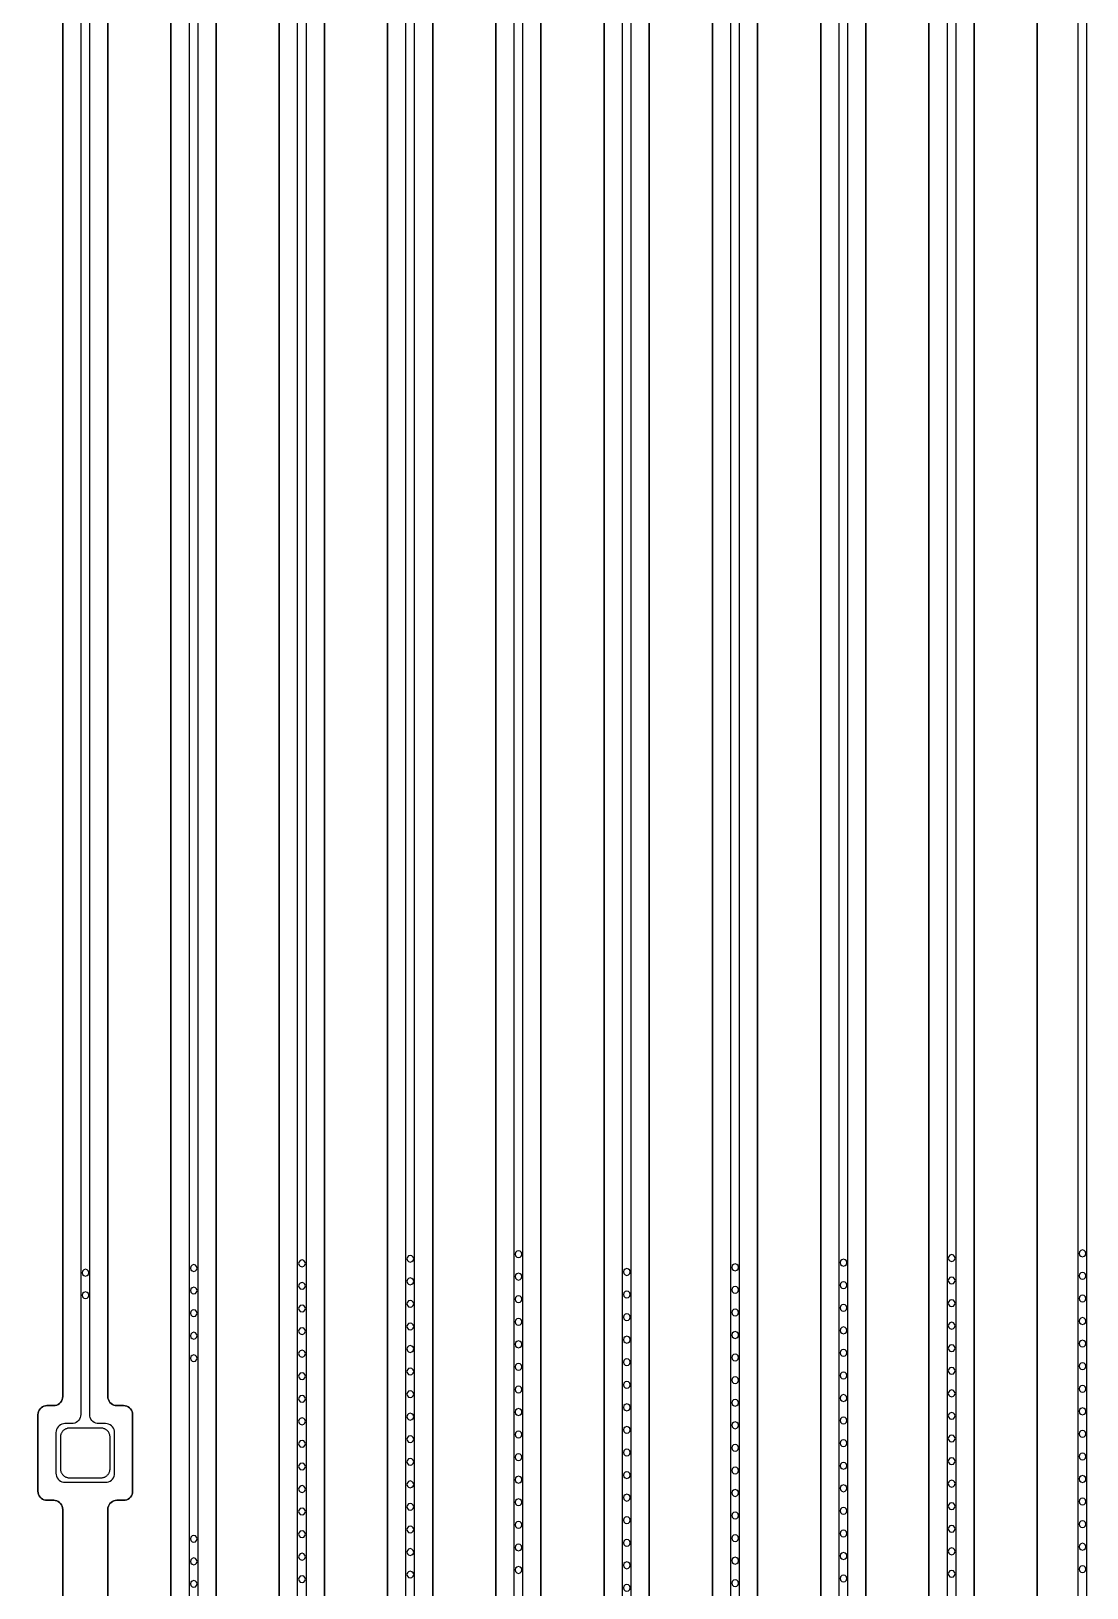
# Model space of a CAD drawing. Header units: metres. Extents: x -1550 to 1550, y -904 to 26100.
# Drawn here: x -245 to -11, y 2128.8 to 2473.8 of the extents above; entities that cross this region are included whole.
import ezdxf

# ---------------------------------------------------------------- set-up
doc = ezdxf.new("R2010")
doc.units = ezdxf.units.M
for name, color, linetype in [('Electrodes', 2, 'CONTINUOUS'), ('Metal', 4, 'CONTINUOUS'), ('pattern_ionp', 7, 'CONTINUOUS'), ('Polyimide', 3, 'CONTINUOUS'), ('Polyimide_Negative', 5, 'CONTINUOUS')]:
    doc.layers.add(name, color=color, linetype=linetype)

msp = doc.modelspace()

# ---------------------------------------------------------------- linework, layer by layer
at = {"layer": 'Electrodes'}
msp.add_lwpolyline([(-229.5, 2153.23), (-229.36, 2153.23), (-229.23, 2153.25), (-229.09, 2153.27), (-228.96, 2153.3), (-228.83, 2153.35), (-228.7, 2153.4), (-228.58, 2153.45), (-228.46, 2153.52), (-228.35, 2153.6), (-228.24, 2153.68), (-228.13, 2153.77), (-228.04, 2153.87), (-227.95, 2153.97), (-227.87, 2154.08), (-227.79, 2154.19), (-227.72, 2154.31), (-227.67, 2154.43), (-227.62, 2154.56), (-227.57, 2154.69), (-227.54, 2154.82), (-227.52, 2154.96), (-227.5, 2155.09), (-227.5, 2155.23), (-227.5, 2162.23), (-227.5, 2162.37), (-227.52, 2162.5), (-227.54, 2162.64), (-227.57, 2162.77), (-227.62, 2162.9), (-227.67, 2163.03), (-227.72, 2163.15), (-227.79, 2163.27), (-227.87, 2163.38), (-227.95, 2163.49), (-228.04, 2163.6), (-228.13, 2163.69), (-228.24, 2163.78), (-228.35, 2163.86), (-228.46, 2163.94), (-228.58, 2164.01), (-228.7, 2164.06), (-228.83, 2164.11), (-228.96, 2164.16), (-229.09, 2164.19), (-229.23, 2164.21), (-229.36, 2164.23), (-229.5, 2164.23), (-236.5, 2164.23), (-236.64, 2164.23), (-236.77, 2164.21), (-236.91, 2164.19), (-237.04, 2164.16), (-237.17, 2164.11), (-237.3, 2164.06), (-237.42, 2164.01), (-237.54, 2163.94), (-237.65, 2163.86), (-237.76, 2163.78), (-237.87, 2163.69), (-237.96, 2163.6), (-238.05, 2163.49), (-238.13, 2163.38), (-238.21, 2163.27), (-238.28, 2163.15), (-238.33, 2163.03), (-238.38, 2162.9), (-238.43, 2162.77), (-238.46, 2162.64), (-238.48, 2162.5), (-238.5, 2162.37), (-238.5, 2162.23), (-238.5, 2155.23), (-238.5, 2155.09), (-238.48, 2154.96), (-238.46, 2154.82), (-238.43, 2154.69), (-238.38, 2154.56), (-238.33, 2154.43), (-238.28, 2154.31), (-238.21, 2154.19), (-238.13, 2154.08), (-238.05, 2153.97), (-237.96, 2153.87), (-237.87, 2153.77), (-237.76, 2153.68), (-237.65, 2153.6), (-237.54, 2153.52), (-237.42, 2153.45), (-237.3, 2153.4), (-237.17, 2153.35), (-237.04, 2153.3), (-236.91, 2153.27), (-236.77, 2153.25), (-236.64, 2153.23), (-236.5, 2153.23), (-229.5, 2153.23)], close=True, dxfattribs=at)
at = {"layer": 'Metal'}
for points in [[(-234, 11993.5), (-234, 2167.23), (-234.03, 2166.88), (-234.12, 2166.55), (-234.27, 2166.23), (-234.47, 2165.94), (-234.71, 2165.7), (-235, 2165.5), (-235.32, 2165.35), (-235.65, 2165.26), (-236, 2165.23), (-237.5, 2165.23), (-237.85, 2165.2), (-238.18, 2165.11), (-238.5, 2164.96), (-238.79, 2164.76), (-239.03, 2164.52), (-239.23, 2164.23), (-239.38, 2163.91), (-239.47, 2163.58), (-239.5, 2163.23), (-239.5, 2154.23), (-239.47, 2153.88), (-239.38, 2153.55), (-239.23, 2153.23), (-239.03, 2152.94), (-238.79, 2152.7), (-238.5, 2152.5), (-238.18, 2152.35), (-237.85, 2152.26), (-237.5, 2152.23), (-228.5, 2152.23), (-228.15, 2152.26), (-227.82, 2152.35), (-227.5, 2152.5), (-227.21, 2152.7), (-226.97, 2152.94), (-226.77, 2153.23), (-226.62, 2153.55), (-226.53, 2153.88), (-226.5, 2154.23), (-226.5, 2163.23), (-226.53, 2163.58), (-226.62, 2163.91), (-226.77, 2164.23), (-226.97, 2164.52), (-227.21, 2164.76), (-227.5, 2164.96), (-227.82, 2165.11), (-228.15, 2165.2), (-228.5, 2165.23), (-230, 2165.23), (-230.35, 2165.26), (-230.68, 2165.35), (-231, 2165.5), (-231.29, 2165.7), (-231.53, 2165.94), (-231.73, 2166.23), (-231.88, 2166.55), (-231.97, 2166.88), (-232, 2167.23), (-232, 11993.5)], [(-210, 11993.5), (-210, 1913.26)], [(-208, 1913.26), (-208, 11993.5)], [(-186, 11993.5), (-186, 1659.29)], [(-184, 1659.29), (-184, 11993.5)], [(-162, 11993.5), (-162, 1405.33)], [(-160, 1405.33), (-160, 11993.5)], [(-138, 11993.5), (-138, 1151.36)], [(-136, 1151.36), (-136, 11993.5)], [(-114, 11993.5), (-114, 897.39)], [(-112, 897.39), (-112, 11993.5)], [(-90, 11993.5), (-90, 643.42)], [(-88, 643.42), (-88, 11993.5)], [(-66, 11993.5), (-66, 389.45)], [(-64, 389.45), (-64, 11993.5)], [(-42, 11993.5), (-42, 135.48)], [(-40, 135.48), (-40, 11993.5)], [(-13, 11993.5), (-13, -118.48)], [(-11, -118.48), (-11, 11993.5)]]:
    msp.add_lwpolyline(points, dxfattribs=at)
at = {"layer": 'pattern_ionp'}
for points in [[(-184.21, 2200.74), (-184.31, 2201.11), (-184.59, 2201.39), (-184.96, 2201.49), (-185.34, 2201.39), (-185.61, 2201.11), (-185.71, 2200.74), (-185.61, 2200.36), (-185.34, 2200.09), (-184.96, 2199.99), (-184.59, 2200.09), (-184.31, 2200.36), (-184.21, 2200.74)], [(-160.21, 2201.77), (-160.31, 2202.14), (-160.59, 2202.42), (-160.96, 2202.52), (-161.34, 2202.42), (-161.61, 2202.14), (-161.71, 2201.77), (-161.61, 2201.39), (-161.34, 2201.12), (-160.96, 2201.02), (-160.59, 2201.12), (-160.31, 2201.39), (-160.21, 2201.77)], [(-136.21, 2202.8), (-136.31, 2203.18), (-136.59, 2203.45), (-136.96, 2203.55), (-137.34, 2203.45), (-137.61, 2203.18), (-137.71, 2202.8), (-137.61, 2202.43), (-137.34, 2202.15), (-136.96, 2202.05), (-136.59, 2202.15), (-136.31, 2202.43), (-136.21, 2202.8)], [(-64.21, 2200.9), (-64.31, 2201.27), (-64.59, 2201.55), (-64.96, 2201.65), (-65.34, 2201.55), (-65.61, 2201.27), (-65.71, 2200.9), (-65.61, 2200.52), (-65.34, 2200.25), (-64.96, 2200.15), (-64.59, 2200.25), (-64.31, 2200.52), (-64.21, 2200.9)], [(-40.21, 2201.93), (-40.31, 2202.3), (-40.59, 2202.58), (-40.96, 2202.68), (-41.34, 2202.58), (-41.61, 2202.3), (-41.71, 2201.93), (-41.61, 2201.55), (-41.34, 2201.28), (-40.96, 2201.18), (-40.59, 2201.28), (-40.31, 2201.55), (-40.21, 2201.93)], [(-11.21, 2202.96), (-11.31, 2203.33), (-11.59, 2203.61), (-11.96, 2203.71), (-12.34, 2203.61), (-12.61, 2203.33), (-12.71, 2202.96), (-12.61, 2202.58), (-12.34, 2202.31), (-11.96, 2202.21), (-11.59, 2202.31), (-11.31, 2202.58), (-11.21, 2202.96)], [(-232.21, 2198.67), (-232.31, 2199.05), (-232.59, 2199.32), (-232.96, 2199.42), (-233.34, 2199.32), (-233.61, 2199.05), (-233.71, 2198.67), (-233.61, 2198.3), (-233.34, 2198.02), (-232.96, 2197.92), (-232.59, 2198.02), (-232.31, 2198.3), (-232.21, 2198.67)], [(-208.21, 2199.71), (-208.31, 2200.08), (-208.59, 2200.35), (-208.96, 2200.46), (-209.34, 2200.35), (-209.61, 2200.08), (-209.71, 2199.71), (-209.61, 2199.33), (-209.34, 2199.06), (-208.96, 2198.96), (-208.59, 2199.06), (-208.31, 2199.33), (-208.21, 2199.71)], [(-160.21, 2196.77), (-160.31, 2197.14), (-160.59, 2197.42), (-160.96, 2197.52), (-161.34, 2197.42), (-161.61, 2197.14), (-161.71, 2196.77), (-161.61, 2196.39), (-161.34, 2196.12), (-160.96, 2196.02), (-160.59, 2196.12), (-160.31, 2196.39), (-160.21, 2196.77)], [(-136.21, 2197.8), (-136.31, 2198.18), (-136.59, 2198.45), (-136.96, 2198.55), (-137.34, 2198.45), (-137.61, 2198.18), (-137.71, 2197.8), (-137.61, 2197.43), (-137.34, 2197.15), (-136.96, 2197.05), (-136.59, 2197.15), (-136.31, 2197.43), (-136.21, 2197.8)], [(-112.21, 2198.83), (-112.31, 2199.21), (-112.59, 2199.48), (-112.96, 2199.58), (-113.34, 2199.48), (-113.61, 2199.21), (-113.71, 2198.83), (-113.61, 2198.46), (-113.34, 2198.18), (-112.96, 2198.08), (-112.59, 2198.18), (-112.31, 2198.46), (-112.21, 2198.83)], [(-88.21, 2199.86), (-88.31, 2200.24), (-88.59, 2200.51), (-88.96, 2200.61), (-89.34, 2200.51), (-89.61, 2200.24), (-89.71, 2199.86), (-89.61, 2199.49), (-89.34, 2199.21), (-88.96, 2199.11), (-88.59, 2199.21), (-88.31, 2199.49), (-88.21, 2199.86)], [(-40.21, 2196.93), (-40.31, 2197.3), (-40.59, 2197.58), (-40.96, 2197.68), (-41.34, 2197.58), (-41.61, 2197.3), (-41.71, 2196.93), (-41.61, 2196.55), (-41.34, 2196.28), (-40.96, 2196.18), (-40.59, 2196.28), (-40.31, 2196.55), (-40.21, 2196.93)], [(-11.21, 2197.96), (-11.31, 2198.33), (-11.59, 2198.61), (-11.96, 2198.71), (-12.34, 2198.61), (-12.61, 2198.33), (-12.71, 2197.96), (-12.61, 2197.58), (-12.34, 2197.31), (-11.96, 2197.21), (-11.59, 2197.31), (-11.31, 2197.58), (-11.21, 2197.96)], [(-232.21, 2193.67), (-232.31, 2194.05), (-232.59, 2194.32), (-232.96, 2194.42), (-233.34, 2194.32), (-233.61, 2194.05), (-233.71, 2193.67), (-233.61, 2193.3), (-233.34, 2193.02), (-232.96, 2192.92), (-232.59, 2193.02), (-232.31, 2193.3), (-232.21, 2193.67)], [(-208.21, 2194.71), (-208.31, 2195.08), (-208.59, 2195.35), (-208.96, 2195.46), (-209.34, 2195.35), (-209.61, 2195.08), (-209.71, 2194.71), (-209.61, 2194.33), (-209.34, 2194.06), (-208.96, 2193.96), (-208.59, 2194.06), (-208.31, 2194.33), (-208.21, 2194.71)], [(-184.21, 2195.74), (-184.31, 2196.11), (-184.59, 2196.39), (-184.96, 2196.49), (-185.34, 2196.39), (-185.61, 2196.11), (-185.71, 2195.74), (-185.61, 2195.36), (-185.34, 2195.09), (-184.96, 2194.99), (-184.59, 2195.09), (-184.31, 2195.36), (-184.21, 2195.74)], [(-112.21, 2193.83), (-112.31, 2194.21), (-112.59, 2194.48), (-112.96, 2194.58), (-113.34, 2194.48), (-113.61, 2194.21), (-113.71, 2193.83), (-113.61, 2193.46), (-113.34, 2193.18), (-112.96, 2193.08), (-112.59, 2193.18), (-112.31, 2193.46), (-112.21, 2193.83)], [(-88.21, 2194.86), (-88.31, 2195.24), (-88.59, 2195.51), (-88.96, 2195.61), (-89.34, 2195.51), (-89.61, 2195.24), (-89.71, 2194.86), (-89.61, 2194.49), (-89.34, 2194.21), (-88.96, 2194.11), (-88.59, 2194.21), (-88.31, 2194.49), (-88.21, 2194.86)], [(-64.21, 2195.9), (-64.31, 2196.27), (-64.59, 2196.55), (-64.96, 2196.65), (-65.34, 2196.55), (-65.61, 2196.27), (-65.71, 2195.9), (-65.61, 2195.52), (-65.34, 2195.25), (-64.96, 2195.15), (-64.59, 2195.25), (-64.31, 2195.52), (-64.21, 2195.9)], [(-184.21, 2190.74), (-184.31, 2191.11), (-184.59, 2191.39), (-184.96, 2191.49), (-185.34, 2191.39), (-185.61, 2191.11), (-185.71, 2190.74), (-185.61, 2190.36), (-185.34, 2190.09), (-184.96, 2189.99), (-184.59, 2190.09), (-184.31, 2190.36), (-184.21, 2190.74)], [(-160.21, 2191.77), (-160.31, 2192.14), (-160.59, 2192.42), (-160.96, 2192.52), (-161.34, 2192.42), (-161.61, 2192.14), (-161.71, 2191.77), (-161.61, 2191.39), (-161.34, 2191.12), (-160.96, 2191.02), (-160.59, 2191.12), (-160.31, 2191.39), (-160.21, 2191.77)], [(-136.21, 2192.8), (-136.31, 2193.18), (-136.59, 2193.45), (-136.96, 2193.55), (-137.34, 2193.45), (-137.61, 2193.18), (-137.71, 2192.8), (-137.61, 2192.43), (-137.34, 2192.15), (-136.96, 2192.05), (-136.59, 2192.15), (-136.31, 2192.43), (-136.21, 2192.8)], [(-88.21, 2189.86), (-88.31, 2190.24), (-88.59, 2190.51), (-88.96, 2190.61), (-89.34, 2190.51), (-89.61, 2190.24), (-89.71, 2189.86), (-89.61, 2189.49), (-89.34, 2189.21), (-88.96, 2189.11), (-88.59, 2189.21), (-88.31, 2189.49), (-88.21, 2189.86)], [(-64.21, 2190.9), (-64.31, 2191.27), (-64.59, 2191.55), (-64.96, 2191.65), (-65.34, 2191.55), (-65.61, 2191.27), (-65.71, 2190.9), (-65.61, 2190.52), (-65.34, 2190.25), (-64.96, 2190.15), (-64.59, 2190.25), (-64.31, 2190.52), (-64.21, 2190.9)], [(-40.21, 2191.93), (-40.31, 2192.3), (-40.59, 2192.58), (-40.96, 2192.68), (-41.34, 2192.58), (-41.61, 2192.3), (-41.71, 2191.93), (-41.61, 2191.55), (-41.34, 2191.28), (-40.96, 2191.18), (-40.59, 2191.28), (-40.31, 2191.55), (-40.21, 2191.93)], [(-11.21, 2192.96), (-11.31, 2193.33), (-11.59, 2193.61), (-11.96, 2193.71), (-12.34, 2193.61), (-12.61, 2193.33), (-12.71, 2192.96), (-12.61, 2192.58), (-12.34, 2192.31), (-11.96, 2192.21), (-11.59, 2192.31), (-11.31, 2192.58), (-11.21, 2192.96)], [(-208.21, 2189.71), (-208.31, 2190.08), (-208.59, 2190.35), (-208.96, 2190.46), (-209.34, 2190.35), (-209.61, 2190.08), (-209.71, 2189.71), (-209.61, 2189.33), (-209.34, 2189.06), (-208.96, 2188.96), (-208.59, 2189.06), (-208.31, 2189.33), (-208.21, 2189.71)], [(-160.21, 2186.77), (-160.31, 2187.14), (-160.59, 2187.42), (-160.96, 2187.52), (-161.34, 2187.42), (-161.61, 2187.14), (-161.71, 2186.77), (-161.61, 2186.39), (-161.34, 2186.12), (-160.96, 2186.02), (-160.59, 2186.12), (-160.31, 2186.39), (-160.21, 2186.77)], [(-136.21, 2187.8), (-136.31, 2188.18), (-136.59, 2188.45), (-136.96, 2188.55), (-137.34, 2188.45), (-137.61, 2188.18), (-137.71, 2187.8), (-137.61, 2187.43), (-137.34, 2187.15), (-136.96, 2187.05), (-136.59, 2187.15), (-136.31, 2187.43), (-136.21, 2187.8)], [(-112.21, 2188.83), (-112.31, 2189.21), (-112.59, 2189.48), (-112.96, 2189.58), (-113.34, 2189.48), (-113.61, 2189.21), (-113.71, 2188.83), (-113.61, 2188.46), (-113.34, 2188.18), (-112.96, 2188.08), (-112.59, 2188.18), (-112.31, 2188.46), (-112.21, 2188.83)], [(-40.21, 2186.93), (-40.31, 2187.3), (-40.59, 2187.58), (-40.96, 2187.68), (-41.34, 2187.58), (-41.61, 2187.3), (-41.71, 2186.93), (-41.61, 2186.55), (-41.34, 2186.28), (-40.96, 2186.18), (-40.59, 2186.28), (-40.31, 2186.55), (-40.21, 2186.93)], [(-11.21, 2187.96), (-11.31, 2188.33), (-11.59, 2188.61), (-11.96, 2188.71), (-12.34, 2188.61), (-12.61, 2188.33), (-12.71, 2187.96), (-12.61, 2187.58), (-12.34, 2187.31), (-11.96, 2187.21), (-11.59, 2187.31), (-11.31, 2187.58), (-11.21, 2187.96)], [(-208.21, 2184.71), (-208.31, 2185.08), (-208.59, 2185.35), (-208.96, 2185.46), (-209.34, 2185.35), (-209.61, 2185.08), (-209.71, 2184.71), (-209.61, 2184.33), (-209.34, 2184.06), (-208.96, 2183.96), (-208.59, 2184.06), (-208.31, 2184.33), (-208.21, 2184.71)], [(-184.21, 2185.74), (-184.31, 2186.11), (-184.59, 2186.39), (-184.96, 2186.49), (-185.34, 2186.39), (-185.61, 2186.11), (-185.71, 2185.74), (-185.61, 2185.36), (-185.34, 2185.09), (-184.96, 2184.99), (-184.59, 2185.09), (-184.31, 2185.36), (-184.21, 2185.74)], [(-112.21, 2183.83), (-112.31, 2184.21), (-112.59, 2184.48), (-112.96, 2184.58), (-113.34, 2184.48), (-113.61, 2184.21), (-113.71, 2183.83), (-113.61, 2183.46), (-113.34, 2183.18), (-112.96, 2183.08), (-112.59, 2183.18), (-112.31, 2183.46), (-112.21, 2183.83)], [(-88.21, 2184.86), (-88.31, 2185.24), (-88.59, 2185.51), (-88.96, 2185.61), (-89.34, 2185.51), (-89.61, 2185.24), (-89.71, 2184.86), (-89.61, 2184.49), (-89.34, 2184.21), (-88.96, 2184.11), (-88.59, 2184.21), (-88.31, 2184.49), (-88.21, 2184.86)], [(-64.21, 2185.9), (-64.31, 2186.27), (-64.59, 2186.55), (-64.96, 2186.65), (-65.34, 2186.55), (-65.61, 2186.27), (-65.71, 2185.9), (-65.61, 2185.52), (-65.34, 2185.25), (-64.96, 2185.15), (-64.59, 2185.25), (-64.31, 2185.52), (-64.21, 2185.9)], [(-11.21, 2182.96), (-11.31, 2183.33), (-11.59, 2183.61), (-11.96, 2183.71), (-12.34, 2183.61), (-12.61, 2183.33), (-12.71, 2182.96), (-12.61, 2182.58), (-12.34, 2182.31), (-11.96, 2182.21), (-11.59, 2182.31), (-11.31, 2182.58), (-11.21, 2182.96)], [(-208.21, 2179.71), (-208.31, 2180.08), (-208.59, 2180.35), (-208.96, 2180.46), (-209.34, 2180.35), (-209.61, 2180.08), (-209.71, 2179.71), (-209.61, 2179.33), (-209.34, 2179.06), (-208.96, 2178.96), (-208.59, 2179.06), (-208.31, 2179.33), (-208.21, 2179.71)], [(-184.21, 2180.74), (-184.31, 2181.11), (-184.59, 2181.39), (-184.96, 2181.49), (-185.34, 2181.39), (-185.61, 2181.11), (-185.71, 2180.74), (-185.61, 2180.36), (-185.34, 2180.09), (-184.96, 2179.99), (-184.59, 2180.09), (-184.31, 2180.36), (-184.21, 2180.74)], [(-160.21, 2181.77), (-160.31, 2182.14), (-160.59, 2182.42), (-160.96, 2182.52), (-161.34, 2182.42), (-161.61, 2182.14), (-161.71, 2181.77), (-161.61, 2181.39), (-161.34, 2181.12), (-160.96, 2181.02), (-160.59, 2181.12), (-160.31, 2181.39), (-160.21, 2181.77)], [(-136.21, 2182.8), (-136.31, 2183.18), (-136.59, 2183.45), (-136.96, 2183.55), (-137.34, 2183.45), (-137.61, 2183.18), (-137.71, 2182.8), (-137.61, 2182.43), (-137.34, 2182.15), (-136.96, 2182.05), (-136.59, 2182.15), (-136.31, 2182.43), (-136.21, 2182.8)], [(-88.21, 2179.86), (-88.31, 2180.24), (-88.59, 2180.51), (-88.96, 2180.61), (-89.34, 2180.51), (-89.61, 2180.24), (-89.71, 2179.86), (-89.61, 2179.49), (-89.34, 2179.21), (-88.96, 2179.11), (-88.59, 2179.21), (-88.31, 2179.49), (-88.21, 2179.86)], [(-64.21, 2180.9), (-64.31, 2181.27), (-64.59, 2181.55), (-64.96, 2181.65), (-65.34, 2181.55), (-65.61, 2181.27), (-65.71, 2180.9), (-65.61, 2180.52), (-65.34, 2180.25), (-64.96, 2180.15), (-64.59, 2180.25), (-64.31, 2180.52), (-64.21, 2180.9)], [(-40.21, 2181.93), (-40.31, 2182.3), (-40.59, 2182.58), (-40.96, 2182.68), (-41.34, 2182.58), (-41.61, 2182.3), (-41.71, 2181.93), (-41.61, 2181.55), (-41.34, 2181.28), (-40.96, 2181.18), (-40.59, 2181.28), (-40.31, 2181.55), (-40.21, 2181.93)], [(-160.21, 2176.77), (-160.31, 2177.14), (-160.59, 2177.42), (-160.96, 2177.52), (-161.34, 2177.42), (-161.61, 2177.14), (-161.71, 2176.77), (-161.61, 2176.39), (-161.34, 2176.12), (-160.96, 2176.02), (-160.59, 2176.12), (-160.31, 2176.39), (-160.21, 2176.77)], [(-136.21, 2177.8), (-136.31, 2178.18), (-136.59, 2178.45), (-136.96, 2178.55), (-137.34, 2178.45), (-137.61, 2178.18), (-137.71, 2177.8), (-137.61, 2177.43), (-137.34, 2177.15), (-136.96, 2177.05), (-136.59, 2177.15), (-136.31, 2177.43), (-136.21, 2177.8)], [(-112.21, 2178.83), (-112.31, 2179.21), (-112.59, 2179.48), (-112.96, 2179.58), (-113.34, 2179.48), (-113.61, 2179.21), (-113.71, 2178.83), (-113.61, 2178.46), (-113.34, 2178.18), (-112.96, 2178.08), (-112.59, 2178.18), (-112.31, 2178.46), (-112.21, 2178.83)], [(-40.21, 2176.93), (-40.31, 2177.3), (-40.59, 2177.58), (-40.96, 2177.68), (-41.34, 2177.58), (-41.61, 2177.3), (-41.71, 2176.93), (-41.61, 2176.55), (-41.34, 2176.28), (-40.96, 2176.18), (-40.59, 2176.28), (-40.31, 2176.55), (-40.21, 2176.93)], [(-11.21, 2177.96), (-11.31, 2178.33), (-11.59, 2178.61), (-11.96, 2178.71), (-12.34, 2178.61), (-12.61, 2178.33), (-12.71, 2177.96), (-12.61, 2177.58), (-12.34, 2177.31), (-11.96, 2177.21), (-11.59, 2177.31), (-11.31, 2177.58), (-11.21, 2177.96)], [(-184.21, 2175.74), (-184.31, 2176.11), (-184.59, 2176.39), (-184.96, 2176.49), (-185.34, 2176.39), (-185.61, 2176.11), (-185.71, 2175.74), (-185.61, 2175.36), (-185.34, 2175.09), (-184.96, 2174.99), (-184.59, 2175.09), (-184.31, 2175.36), (-184.21, 2175.74)], [(-136.21, 2172.8), (-136.31, 2173.18), (-136.59, 2173.45), (-136.96, 2173.55), (-137.34, 2173.45), (-137.61, 2173.18), (-137.71, 2172.8), (-137.61, 2172.43), (-137.34, 2172.15), (-136.96, 2172.05), (-136.59, 2172.15), (-136.31, 2172.43), (-136.21, 2172.8)], [(-112.21, 2173.83), (-112.31, 2174.21), (-112.59, 2174.48), (-112.96, 2174.58), (-113.34, 2174.48), (-113.61, 2174.21), (-113.71, 2173.83), (-113.61, 2173.46), (-113.34, 2173.18), (-112.96, 2173.08), (-112.59, 2173.18), (-112.31, 2173.46), (-112.21, 2173.83)], [(-88.21, 2174.86), (-88.31, 2175.24), (-88.59, 2175.51), (-88.96, 2175.61), (-89.34, 2175.51), (-89.61, 2175.24), (-89.71, 2174.86), (-89.61, 2174.49), (-89.34, 2174.21), (-88.96, 2174.11), (-88.59, 2174.21), (-88.31, 2174.49), (-88.21, 2174.86)], [(-64.21, 2175.9), (-64.31, 2176.27), (-64.59, 2176.55), (-64.96, 2176.65), (-65.34, 2176.55), (-65.61, 2176.27), (-65.71, 2175.9), (-65.61, 2175.52), (-65.34, 2175.25), (-64.96, 2175.15), (-64.59, 2175.25), (-64.31, 2175.52), (-64.21, 2175.9)], [(-11.21, 2172.96), (-11.31, 2173.33), (-11.59, 2173.61), (-11.96, 2173.71), (-12.34, 2173.61), (-12.61, 2173.33), (-12.71, 2172.96), (-12.61, 2172.58), (-12.34, 2172.31), (-11.96, 2172.21), (-11.59, 2172.31), (-11.31, 2172.58), (-11.21, 2172.96)], [(-184.21, 2170.74), (-184.31, 2171.11), (-184.59, 2171.39), (-184.96, 2171.49), (-185.34, 2171.39), (-185.61, 2171.11), (-185.71, 2170.74), (-185.61, 2170.36), (-185.34, 2170.09), (-184.96, 2169.99), (-184.59, 2170.09), (-184.31, 2170.36), (-184.21, 2170.74)], [(-160.21, 2171.77), (-160.31, 2172.14), (-160.59, 2172.42), (-160.96, 2172.52), (-161.34, 2172.42), (-161.61, 2172.14), (-161.71, 2171.77), (-161.61, 2171.39), (-161.34, 2171.12), (-160.96, 2171.02), (-160.59, 2171.12), (-160.31, 2171.39), (-160.21, 2171.77)], [(-88.21, 2169.86), (-88.31, 2170.24), (-88.59, 2170.51), (-88.96, 2170.61), (-89.34, 2170.51), (-89.61, 2170.24), (-89.71, 2169.86), (-89.61, 2169.49), (-89.34, 2169.21), (-88.96, 2169.11), (-88.59, 2169.21), (-88.31, 2169.49), (-88.21, 2169.86)], [(-64.21, 2170.9), (-64.31, 2171.27), (-64.59, 2171.55), (-64.96, 2171.65), (-65.34, 2171.55), (-65.61, 2171.27), (-65.71, 2170.9), (-65.61, 2170.52), (-65.34, 2170.25), (-64.96, 2170.15), (-64.59, 2170.25), (-64.31, 2170.52), (-64.21, 2170.9)], [(-40.21, 2171.93), (-40.31, 2172.3), (-40.59, 2172.58), (-40.96, 2172.68), (-41.34, 2172.58), (-41.61, 2172.3), (-41.71, 2171.93), (-41.61, 2171.55), (-41.34, 2171.28), (-40.96, 2171.18), (-40.59, 2171.28), (-40.31, 2171.55), (-40.21, 2171.93)], [(-184.21, 2165.74), (-184.31, 2166.11), (-184.59, 2166.39), (-184.96, 2166.49), (-185.34, 2166.39), (-185.61, 2166.11), (-185.71, 2165.74), (-185.61, 2165.36), (-185.34, 2165.09), (-184.96, 2164.99), (-184.59, 2165.09), (-184.31, 2165.36), (-184.21, 2165.74)], [(-160.21, 2166.77), (-160.31, 2167.14), (-160.59, 2167.42), (-160.96, 2167.52), (-161.34, 2167.42), (-161.61, 2167.14), (-161.71, 2166.77), (-161.61, 2166.39), (-161.34, 2166.12), (-160.96, 2166.02), (-160.59, 2166.12), (-160.31, 2166.39), (-160.21, 2166.77)], [(-136.21, 2167.8), (-136.31, 2168.18), (-136.59, 2168.45), (-136.96, 2168.55), (-137.34, 2168.45), (-137.61, 2168.18), (-137.71, 2167.8), (-137.61, 2167.43), (-137.34, 2167.15), (-136.96, 2167.05), (-136.59, 2167.15), (-136.31, 2167.43), (-136.21, 2167.8)], [(-112.21, 2168.83), (-112.31, 2169.21), (-112.59, 2169.48), (-112.96, 2169.58), (-113.34, 2169.48), (-113.61, 2169.21), (-113.71, 2168.83), (-113.61, 2168.46), (-113.34, 2168.18), (-112.96, 2168.08), (-112.59, 2168.18), (-112.31, 2168.46), (-112.21, 2168.83)], [(-64.21, 2165.9), (-64.31, 2166.27), (-64.59, 2166.55), (-64.96, 2166.65), (-65.34, 2166.55), (-65.61, 2166.27), (-65.71, 2165.9), (-65.61, 2165.52), (-65.34, 2165.25), (-64.96, 2165.15), (-64.59, 2165.25), (-64.31, 2165.52), (-64.21, 2165.9)], [(-40.21, 2166.93), (-40.31, 2167.3), (-40.59, 2167.58), (-40.96, 2167.68), (-41.34, 2167.58), (-41.61, 2167.3), (-41.71, 2166.93), (-41.61, 2166.55), (-41.34, 2166.28), (-40.96, 2166.18), (-40.59, 2166.28), (-40.31, 2166.55), (-40.21, 2166.93)], [(-11.21, 2167.96), (-11.31, 2168.33), (-11.59, 2168.61), (-11.96, 2168.71), (-12.34, 2168.61), (-12.61, 2168.33), (-12.71, 2167.96), (-12.61, 2167.58), (-12.34, 2167.31), (-11.96, 2167.21), (-11.59, 2167.31), (-11.31, 2167.58), (-11.21, 2167.96)], [(-136.21, 2162.8), (-136.31, 2163.18), (-136.59, 2163.45), (-136.96, 2163.55), (-137.34, 2163.45), (-137.61, 2163.18), (-137.71, 2162.8), (-137.61, 2162.43), (-137.34, 2162.15), (-136.96, 2162.05), (-136.59, 2162.15), (-136.31, 2162.43), (-136.21, 2162.8)], [(-112.21, 2163.83), (-112.31, 2164.21), (-112.59, 2164.48), (-112.96, 2164.58), (-113.34, 2164.48), (-113.61, 2164.21), (-113.71, 2163.83), (-113.61, 2163.46), (-113.34, 2163.18), (-112.96, 2163.08), (-112.59, 2163.18), (-112.31, 2163.46), (-112.21, 2163.83)], [(-88.21, 2164.86), (-88.31, 2165.24), (-88.59, 2165.51), (-88.96, 2165.61), (-89.34, 2165.51), (-89.61, 2165.24), (-89.71, 2164.86), (-89.61, 2164.49), (-89.34, 2164.21), (-88.96, 2164.11), (-88.59, 2164.21), (-88.31, 2164.49), (-88.21, 2164.86)], [(-11.21, 2162.96), (-11.31, 2163.33), (-11.59, 2163.61), (-11.96, 2163.71), (-12.34, 2163.61), (-12.61, 2163.33), (-12.71, 2162.96), (-12.61, 2162.58), (-12.34, 2162.31), (-11.96, 2162.21), (-11.59, 2162.31), (-11.31, 2162.58), (-11.21, 2162.96)], [(-184.21, 2160.74), (-184.31, 2161.11), (-184.59, 2161.39), (-184.96, 2161.49), (-185.34, 2161.39), (-185.61, 2161.11), (-185.71, 2160.74), (-185.61, 2160.36), (-185.34, 2160.09), (-184.96, 2159.99), (-184.59, 2160.09), (-184.31, 2160.36), (-184.21, 2160.74)], [(-160.21, 2161.77), (-160.31, 2162.14), (-160.59, 2162.42), (-160.96, 2162.52), (-161.34, 2162.42), (-161.61, 2162.14), (-161.71, 2161.77), (-161.61, 2161.39), (-161.34, 2161.12), (-160.96, 2161.02), (-160.59, 2161.12), (-160.31, 2161.39), (-160.21, 2161.77)], [(-112.21, 2158.83), (-112.31, 2159.21), (-112.59, 2159.48), (-112.96, 2159.58), (-113.34, 2159.48), (-113.61, 2159.21), (-113.71, 2158.83), (-113.61, 2158.46), (-113.34, 2158.18), (-112.96, 2158.08), (-112.59, 2158.18), (-112.31, 2158.46), (-112.21, 2158.83)], [(-88.21, 2159.86), (-88.31, 2160.24), (-88.59, 2160.51), (-88.96, 2160.61), (-89.34, 2160.51), (-89.61, 2160.24), (-89.71, 2159.86), (-89.61, 2159.49), (-89.34, 2159.21), (-88.96, 2159.11), (-88.59, 2159.21), (-88.31, 2159.49), (-88.21, 2159.86)], [(-64.21, 2160.9), (-64.31, 2161.27), (-64.59, 2161.55), (-64.96, 2161.65), (-65.34, 2161.55), (-65.61, 2161.27), (-65.71, 2160.9), (-65.61, 2160.52), (-65.34, 2160.25), (-64.96, 2160.15), (-64.59, 2160.25), (-64.31, 2160.52), (-64.21, 2160.9)], [(-40.21, 2161.93), (-40.31, 2162.3), (-40.59, 2162.58), (-40.96, 2162.68), (-41.34, 2162.58), (-41.61, 2162.3), (-41.71, 2161.93), (-41.61, 2161.55), (-41.34, 2161.28), (-40.96, 2161.18), (-40.59, 2161.28), (-40.31, 2161.55), (-40.21, 2161.93)], [(-184.21, 2155.74), (-184.31, 2156.11), (-184.59, 2156.39), (-184.96, 2156.49), (-185.34, 2156.39), (-185.61, 2156.11), (-185.71, 2155.74), (-185.61, 2155.36), (-185.34, 2155.09), (-184.96, 2154.99), (-184.59, 2155.09), (-184.31, 2155.36), (-184.21, 2155.74)], [(-160.21, 2156.77), (-160.31, 2157.14), (-160.59, 2157.42), (-160.96, 2157.52), (-161.34, 2157.42), (-161.61, 2157.14), (-161.71, 2156.77), (-161.61, 2156.39), (-161.34, 2156.12), (-160.96, 2156.02), (-160.59, 2156.12), (-160.31, 2156.39), (-160.21, 2156.77)], [(-136.21, 2157.8), (-136.31, 2158.18), (-136.59, 2158.45), (-136.96, 2158.55), (-137.34, 2158.45), (-137.61, 2158.18), (-137.71, 2157.8), (-137.61, 2157.43), (-137.34, 2157.15), (-136.96, 2157.05), (-136.59, 2157.15), (-136.31, 2157.43), (-136.21, 2157.8)], [(-64.21, 2155.9), (-64.31, 2156.27), (-64.59, 2156.55), (-64.96, 2156.65), (-65.34, 2156.55), (-65.61, 2156.27), (-65.71, 2155.9), (-65.61, 2155.52), (-65.34, 2155.25), (-64.96, 2155.15), (-64.59, 2155.25), (-64.31, 2155.52), (-64.21, 2155.9)], [(-40.21, 2156.93), (-40.31, 2157.3), (-40.59, 2157.58), (-40.96, 2157.68), (-41.34, 2157.58), (-41.61, 2157.3), (-41.71, 2156.93), (-41.61, 2156.55), (-41.34, 2156.28), (-40.96, 2156.18), (-40.59, 2156.28), (-40.31, 2156.55), (-40.21, 2156.93)], [(-11.21, 2157.96), (-11.31, 2158.33), (-11.59, 2158.61), (-11.96, 2158.71), (-12.34, 2158.61), (-12.61, 2158.33), (-12.71, 2157.96), (-12.61, 2157.58), (-12.34, 2157.31), (-11.96, 2157.21), (-11.59, 2157.31), (-11.31, 2157.58), (-11.21, 2157.96)], [(-136.21, 2152.8), (-136.31, 2153.18), (-136.59, 2153.45), (-136.96, 2153.55), (-137.34, 2153.45), (-137.61, 2153.18), (-137.71, 2152.8), (-137.61, 2152.43), (-137.34, 2152.15), (-136.96, 2152.05), (-136.59, 2152.15), (-136.31, 2152.43), (-136.21, 2152.8)], [(-112.21, 2153.83), (-112.31, 2154.21), (-112.59, 2154.48), (-112.96, 2154.58), (-113.34, 2154.48), (-113.61, 2154.21), (-113.71, 2153.83), (-113.61, 2153.46), (-113.34, 2153.18), (-112.96, 2153.08), (-112.59, 2153.18), (-112.31, 2153.46), (-112.21, 2153.83)], [(-88.21, 2154.86), (-88.31, 2155.24), (-88.59, 2155.51), (-88.96, 2155.61), (-89.34, 2155.51), (-89.61, 2155.24), (-89.71, 2154.86), (-89.61, 2154.49), (-89.34, 2154.21), (-88.96, 2154.11), (-88.59, 2154.21), (-88.31, 2154.49), (-88.21, 2154.86)], [(-40.21, 2151.93), (-40.31, 2152.3), (-40.59, 2152.58), (-40.96, 2152.68), (-41.34, 2152.58), (-41.61, 2152.3), (-41.71, 2151.93), (-41.61, 2151.55), (-41.34, 2151.28), (-40.96, 2151.18), (-40.59, 2151.28), (-40.31, 2151.55), (-40.21, 2151.93)], [(-11.21, 2152.96), (-11.31, 2153.33), (-11.59, 2153.61), (-11.96, 2153.71), (-12.34, 2153.61), (-12.61, 2153.33), (-12.71, 2152.96), (-12.61, 2152.58), (-12.34, 2152.31), (-11.96, 2152.21), (-11.59, 2152.31), (-11.31, 2152.58), (-11.21, 2152.96)], [(-184.21, 2150.74), (-184.31, 2151.11), (-184.59, 2151.39), (-184.96, 2151.49), (-185.34, 2151.39), (-185.61, 2151.11), (-185.71, 2150.74), (-185.61, 2150.36), (-185.34, 2150.09), (-184.96, 2149.99), (-184.59, 2150.09), (-184.31, 2150.36), (-184.21, 2150.74)], [(-160.21, 2151.77), (-160.31, 2152.14), (-160.59, 2152.42), (-160.96, 2152.52), (-161.34, 2152.42), (-161.61, 2152.14), (-161.71, 2151.77), (-161.61, 2151.39), (-161.34, 2151.12), (-160.96, 2151.02), (-160.59, 2151.12), (-160.31, 2151.39), (-160.21, 2151.77)], [(-112.21, 2148.83), (-112.31, 2149.21), (-112.59, 2149.48), (-112.96, 2149.58), (-113.34, 2149.48), (-113.61, 2149.21), (-113.71, 2148.83), (-113.61, 2148.46), (-113.34, 2148.18), (-112.96, 2148.08), (-112.59, 2148.18), (-112.31, 2148.46), (-112.21, 2148.83)], [(-88.21, 2149.86), (-88.31, 2150.24), (-88.59, 2150.51), (-88.96, 2150.61), (-89.34, 2150.51), (-89.61, 2150.24), (-89.71, 2149.86), (-89.61, 2149.49), (-89.34, 2149.21), (-88.96, 2149.11), (-88.59, 2149.21), (-88.31, 2149.49), (-88.21, 2149.86)], [(-64.21, 2150.9), (-64.31, 2151.27), (-64.59, 2151.55), (-64.96, 2151.65), (-65.34, 2151.55), (-65.61, 2151.27), (-65.71, 2150.9), (-65.61, 2150.52), (-65.34, 2150.25), (-64.96, 2150.15), (-64.59, 2150.25), (-64.31, 2150.52), (-64.21, 2150.9)], [(-184.21, 2145.74), (-184.31, 2146.11), (-184.59, 2146.39), (-184.96, 2146.49), (-185.34, 2146.39), (-185.61, 2146.11), (-185.71, 2145.74), (-185.61, 2145.36), (-185.34, 2145.09), (-184.96, 2144.99), (-184.59, 2145.09), (-184.31, 2145.36), (-184.21, 2145.74)], [(-160.21, 2146.77), (-160.31, 2147.14), (-160.59, 2147.42), (-160.96, 2147.52), (-161.34, 2147.42), (-161.61, 2147.14), (-161.71, 2146.77), (-161.61, 2146.39), (-161.34, 2146.12), (-160.96, 2146.02), (-160.59, 2146.12), (-160.31, 2146.39), (-160.21, 2146.77)], [(-136.21, 2147.8), (-136.31, 2148.18), (-136.59, 2148.45), (-136.96, 2148.55), (-137.34, 2148.45), (-137.61, 2148.18), (-137.71, 2147.8), (-137.61, 2147.43), (-137.34, 2147.15), (-136.96, 2147.05), (-136.59, 2147.15), (-136.31, 2147.43), (-136.21, 2147.8)], [(-64.21, 2145.9), (-64.31, 2146.27), (-64.59, 2146.55), (-64.96, 2146.65), (-65.34, 2146.55), (-65.61, 2146.27), (-65.71, 2145.9), (-65.61, 2145.52), (-65.34, 2145.25), (-64.96, 2145.15), (-64.59, 2145.25), (-64.31, 2145.52), (-64.21, 2145.9)], [(-40.21, 2146.93), (-40.31, 2147.3), (-40.59, 2147.58), (-40.96, 2147.68), (-41.34, 2147.58), (-41.61, 2147.3), (-41.71, 2146.93), (-41.61, 2146.55), (-41.34, 2146.28), (-40.96, 2146.18), (-40.59, 2146.28), (-40.31, 2146.55), (-40.21, 2146.93)], [(-11.21, 2147.96), (-11.31, 2148.33), (-11.59, 2148.61), (-11.96, 2148.71), (-12.34, 2148.61), (-12.61, 2148.33), (-12.71, 2147.96), (-12.61, 2147.58), (-12.34, 2147.31), (-11.96, 2147.21), (-11.59, 2147.31), (-11.31, 2147.58), (-11.21, 2147.96)], [(-160.21, 2141.77), (-160.31, 2142.14), (-160.59, 2142.42), (-160.96, 2142.52), (-161.34, 2142.42), (-161.61, 2142.14), (-161.71, 2141.77), (-161.61, 2141.39), (-161.34, 2141.12), (-160.96, 2141.02), (-160.59, 2141.12), (-160.31, 2141.39), (-160.21, 2141.77)], [(-136.21, 2142.8), (-136.31, 2143.18), (-136.59, 2143.45), (-136.96, 2143.55), (-137.34, 2143.45), (-137.61, 2143.18), (-137.71, 2142.8), (-137.61, 2142.43), (-137.34, 2142.15), (-136.96, 2142.05), (-136.59, 2142.15), (-136.31, 2142.43), (-136.21, 2142.8)], [(-112.21, 2143.83), (-112.31, 2144.21), (-112.59, 2144.48), (-112.96, 2144.58), (-113.34, 2144.48), (-113.61, 2144.21), (-113.71, 2143.83), (-113.61, 2143.46), (-113.34, 2143.18), (-112.96, 2143.08), (-112.59, 2143.18), (-112.31, 2143.46), (-112.21, 2143.83)], [(-88.21, 2144.86), (-88.31, 2145.24), (-88.59, 2145.51), (-88.96, 2145.61), (-89.34, 2145.51), (-89.61, 2145.24), (-89.71, 2144.86), (-89.61, 2144.49), (-89.34, 2144.21), (-88.96, 2144.11), (-88.59, 2144.21), (-88.31, 2144.49), (-88.21, 2144.86)], [(-40.21, 2141.93), (-40.31, 2142.3), (-40.59, 2142.58), (-40.96, 2142.68), (-41.34, 2142.58), (-41.61, 2142.3), (-41.71, 2141.93), (-41.61, 2141.55), (-41.34, 2141.28), (-40.96, 2141.18), (-40.59, 2141.28), (-40.31, 2141.55), (-40.21, 2141.93)], [(-11.21, 2142.96), (-11.31, 2143.33), (-11.59, 2143.61), (-11.96, 2143.71), (-12.34, 2143.61), (-12.61, 2143.33), (-12.71, 2142.96), (-12.61, 2142.58), (-12.34, 2142.31), (-11.96, 2142.21), (-11.59, 2142.31), (-11.31, 2142.58), (-11.21, 2142.96)], [(-208.21, 2139.71), (-208.31, 2140.08), (-208.59, 2140.35), (-208.96, 2140.46), (-209.34, 2140.35), (-209.61, 2140.08), (-209.71, 2139.71), (-209.61, 2139.33), (-209.34, 2139.06), (-208.96, 2138.96), (-208.59, 2139.06), (-208.31, 2139.33), (-208.21, 2139.71)], [(-184.21, 2140.74), (-184.31, 2141.11), (-184.59, 2141.39), (-184.96, 2141.49), (-185.34, 2141.39), (-185.61, 2141.11), (-185.71, 2140.74), (-185.61, 2140.36), (-185.34, 2140.09), (-184.96, 2139.99), (-184.59, 2140.09), (-184.31, 2140.36), (-184.21, 2140.74)], [(-112.21, 2138.83), (-112.31, 2139.21), (-112.59, 2139.48), (-112.96, 2139.58), (-113.34, 2139.48), (-113.61, 2139.21), (-113.71, 2138.83), (-113.61, 2138.46), (-113.34, 2138.18), (-112.96, 2138.08), (-112.59, 2138.18), (-112.31, 2138.46), (-112.21, 2138.83)], [(-88.21, 2139.86), (-88.31, 2140.24), (-88.59, 2140.51), (-88.96, 2140.61), (-89.34, 2140.51), (-89.61, 2140.24), (-89.71, 2139.86), (-89.61, 2139.49), (-89.34, 2139.21), (-88.96, 2139.11), (-88.59, 2139.21), (-88.31, 2139.49), (-88.21, 2139.86)], [(-64.21, 2140.9), (-64.31, 2141.27), (-64.59, 2141.55), (-64.96, 2141.65), (-65.34, 2141.55), (-65.61, 2141.27), (-65.71, 2140.9), (-65.61, 2140.52), (-65.34, 2140.25), (-64.96, 2140.15), (-64.59, 2140.25), (-64.31, 2140.52), (-64.21, 2140.9)], [(-208.21, 2134.71), (-208.31, 2135.08), (-208.59, 2135.35), (-208.96, 2135.46), (-209.34, 2135.35), (-209.61, 2135.08), (-209.71, 2134.71), (-209.61, 2134.33), (-209.34, 2134.06), (-208.96, 2133.96), (-208.59, 2134.06), (-208.31, 2134.33), (-208.21, 2134.71)], [(-184.21, 2135.74), (-184.31, 2136.11), (-184.59, 2136.39), (-184.96, 2136.49), (-185.34, 2136.39), (-185.61, 2136.11), (-185.71, 2135.74), (-185.61, 2135.36), (-185.34, 2135.09), (-184.96, 2134.99), (-184.59, 2135.09), (-184.31, 2135.36), (-184.21, 2135.74)], [(-160.21, 2136.77), (-160.31, 2137.14), (-160.59, 2137.42), (-160.96, 2137.52), (-161.34, 2137.42), (-161.61, 2137.14), (-161.71, 2136.77), (-161.61, 2136.39), (-161.34, 2136.12), (-160.96, 2136.02), (-160.59, 2136.12), (-160.31, 2136.39), (-160.21, 2136.77)], [(-136.21, 2137.8), (-136.31, 2138.18), (-136.59, 2138.45), (-136.96, 2138.55), (-137.34, 2138.45), (-137.61, 2138.18), (-137.71, 2137.8), (-137.61, 2137.43), (-137.34, 2137.15), (-136.96, 2137.05), (-136.59, 2137.15), (-136.31, 2137.43), (-136.21, 2137.8)], [(-88.21, 2134.86), (-88.31, 2135.24), (-88.59, 2135.51), (-88.96, 2135.61), (-89.34, 2135.51), (-89.61, 2135.24), (-89.71, 2134.86), (-89.61, 2134.49), (-89.34, 2134.21), (-88.96, 2134.11), (-88.59, 2134.21), (-88.31, 2134.49), (-88.21, 2134.86)], [(-64.21, 2135.9), (-64.31, 2136.27), (-64.59, 2136.55), (-64.96, 2136.65), (-65.34, 2136.55), (-65.61, 2136.27), (-65.71, 2135.9), (-65.61, 2135.52), (-65.34, 2135.25), (-64.96, 2135.15), (-64.59, 2135.25), (-64.31, 2135.52), (-64.21, 2135.9)], [(-40.21, 2136.93), (-40.31, 2137.3), (-40.59, 2137.58), (-40.96, 2137.68), (-41.34, 2137.58), (-41.61, 2137.3), (-41.71, 2136.93), (-41.61, 2136.55), (-41.34, 2136.28), (-40.96, 2136.18), (-40.59, 2136.28), (-40.31, 2136.55), (-40.21, 2136.93)], [(-11.21, 2137.96), (-11.31, 2138.33), (-11.59, 2138.61), (-11.96, 2138.71), (-12.34, 2138.61), (-12.61, 2138.33), (-12.71, 2137.96), (-12.61, 2137.58), (-12.34, 2137.31), (-11.96, 2137.21), (-11.59, 2137.31), (-11.31, 2137.58), (-11.21, 2137.96)], [(-160.21, 2131.77), (-160.31, 2132.14), (-160.59, 2132.42), (-160.96, 2132.52), (-161.34, 2132.42), (-161.61, 2132.14), (-161.71, 2131.77), (-161.61, 2131.39), (-161.34, 2131.12), (-160.96, 2131.02), (-160.59, 2131.12), (-160.31, 2131.39), (-160.21, 2131.77)], [(-136.21, 2132.8), (-136.31, 2133.18), (-136.59, 2133.45), (-136.96, 2133.55), (-137.34, 2133.45), (-137.61, 2133.18), (-137.71, 2132.8), (-137.61, 2132.43), (-137.34, 2132.15), (-136.96, 2132.05), (-136.59, 2132.15), (-136.31, 2132.43), (-136.21, 2132.8)], [(-112.21, 2133.83), (-112.31, 2134.21), (-112.59, 2134.48), (-112.96, 2134.58), (-113.34, 2134.48), (-113.61, 2134.21), (-113.71, 2133.83), (-113.61, 2133.46), (-113.34, 2133.18), (-112.96, 2133.08), (-112.59, 2133.18), (-112.31, 2133.46), (-112.21, 2133.83)], [(-40.21, 2131.93), (-40.31, 2132.3), (-40.59, 2132.58), (-40.96, 2132.68), (-41.34, 2132.58), (-41.61, 2132.3), (-41.71, 2131.93), (-41.61, 2131.55), (-41.34, 2131.28), (-40.96, 2131.18), (-40.59, 2131.28), (-40.31, 2131.55), (-40.21, 2131.93)], [(-11.21, 2132.96), (-11.31, 2133.33), (-11.59, 2133.61), (-11.96, 2133.71), (-12.34, 2133.61), (-12.61, 2133.33), (-12.71, 2132.96), (-12.61, 2132.58), (-12.34, 2132.31), (-11.96, 2132.21), (-11.59, 2132.31), (-11.31, 2132.58), (-11.21, 2132.96)], [(-208.21, 2129.71), (-208.31, 2130.08), (-208.59, 2130.35), (-208.96, 2130.46), (-209.34, 2130.35), (-209.61, 2130.08), (-209.71, 2129.71), (-209.61, 2129.33), (-209.34, 2129.06), (-208.96, 2128.96), (-208.59, 2129.06), (-208.31, 2129.33), (-208.21, 2129.71)], [(-184.21, 2130.74), (-184.31, 2131.11), (-184.59, 2131.39), (-184.96, 2131.49), (-185.34, 2131.39), (-185.61, 2131.11), (-185.71, 2130.74), (-185.61, 2130.36), (-185.34, 2130.09), (-184.96, 2129.99), (-184.59, 2130.09), (-184.31, 2130.36), (-184.21, 2130.74)], [(-112.21, 2128.83), (-112.31, 2129.21), (-112.59, 2129.48), (-112.96, 2129.58), (-113.34, 2129.48), (-113.61, 2129.21), (-113.71, 2128.83), (-113.61, 2128.46), (-113.34, 2128.18), (-112.96, 2128.08), (-112.59, 2128.18), (-112.31, 2128.46), (-112.21, 2128.83)], [(-88.21, 2129.86), (-88.31, 2130.24), (-88.59, 2130.51), (-88.96, 2130.61), (-89.34, 2130.51), (-89.61, 2130.24), (-89.71, 2129.86), (-89.61, 2129.49), (-89.34, 2129.21), (-88.96, 2129.11), (-88.59, 2129.21), (-88.31, 2129.49), (-88.21, 2129.86)], [(-64.21, 2130.9), (-64.31, 2131.27), (-64.59, 2131.55), (-64.96, 2131.65), (-65.34, 2131.55), (-65.61, 2131.27), (-65.71, 2130.9), (-65.61, 2130.52), (-65.34, 2130.25), (-64.96, 2130.15), (-64.59, 2130.25), (-64.31, 2130.52), (-64.21, 2130.9)]]:
    msp.add_lwpolyline(points, close=True, dxfattribs=at)
at = {"layer": 'Polyimide'}
for points in [[(-238, 1898.23), (-238, 2146.23), (-238.03, 2146.58), (-238.12, 2146.91), (-238.27, 2147.23), (-238.47, 2147.52), (-238.71, 2147.76), (-239, 2147.96), (-239.32, 2148.11), (-239.65, 2148.2), (-240, 2148.23), (-241.5, 2148.23), (-241.85, 2148.26), (-242.18, 2148.35), (-242.5, 2148.5), (-242.79, 2148.7), (-243.03, 2148.94), (-243.23, 2149.23), (-243.38, 2149.55), (-243.47, 2149.88), (-243.5, 2150.23), (-243.5, 2167.23), (-243.47, 2167.58), (-243.38, 2167.91), (-243.23, 2168.23), (-243.03, 2168.52), (-242.79, 2168.76), (-242.5, 2168.96), (-242.18, 2169.11), (-241.85, 2169.2), (-241.5, 2169.23), (-240, 2169.23), (-239.65, 2169.26), (-239.32, 2169.35), (-239, 2169.5), (-238.71, 2169.7), (-238.47, 2169.94), (-238.27, 2170.23), (-238.12, 2170.55), (-238.03, 2170.88), (-238, 2171.23), (-238, 11978.5)], [(-228, 11978.5), (-228, 2171.23), (-227.97, 2170.88), (-227.88, 2170.55), (-227.73, 2170.23), (-227.53, 2169.94), (-227.29, 2169.7), (-227, 2169.5), (-226.68, 2169.35), (-226.35, 2169.26), (-226, 2169.23), (-224.5, 2169.23), (-224.15, 2169.2), (-223.82, 2169.11), (-223.5, 2168.96), (-223.21, 2168.76), (-222.97, 2168.52), (-222.77, 2168.23), (-222.62, 2167.91), (-222.53, 2167.58), (-222.5, 2167.23), (-222.5, 2150.23), (-222.53, 2149.88), (-222.62, 2149.55), (-222.77, 2149.23), (-222.97, 2148.94), (-223.21, 2148.7), (-223.5, 2148.5), (-223.82, 2148.35), (-224.15, 2148.26), (-224.5, 2148.23), (-226, 2148.23), (-226.35, 2148.2), (-226.68, 2148.11), (-227, 2147.96), (-227.29, 2147.76), (-227.53, 2147.52), (-227.73, 2147.23), (-227.88, 2146.91), (-227.97, 2146.58), (-228, 2146.23), (-228, 1898.23)], [(-219.5, 1896.26), (-219.5, 1913.26), (-219.47, 1913.61), (-219.38, 1913.95), (-219.23, 1914.26), (-219.03, 1914.55), (-218.79, 1914.79), (-218.5, 1914.99), (-218.18, 1915.14), (-217.85, 1915.23), (-217.5, 1915.26), (-216, 1915.26), (-215.65, 1915.29), (-215.32, 1915.38), (-215, 1915.53), (-214.71, 1915.73), (-214.47, 1915.98), (-214.27, 1916.26), (-214.12, 1916.58), (-214.03, 1916.91), (-214, 1917.26), (-214, 11978.5)], [(-204, 11978.5), (-204, 1917.26), (-203.97, 1916.91), (-203.88, 1916.58), (-203.73, 1916.26), (-203.53, 1915.98), (-203.29, 1915.73), (-203, 1915.53), (-202.68, 1915.38), (-202.35, 1915.29), (-202, 1915.26), (-200.5, 1915.26), (-200.15, 1915.23), (-199.82, 1915.14), (-199.5, 1914.99), (-199.21, 1914.79), (-198.97, 1914.55), (-198.77, 1914.26), (-198.62, 1913.95), (-198.53, 1913.61), (-198.5, 1913.26), (-198.5, 1896.26)], [(-190, 1663.29), (-190, 11978.5)], [(-180, 11978.5), (-180, 1663.29)], [(-166, 1409.33), (-166, 11978.5)], [(-156, 11978.5), (-156, 1409.33)], [(-142, 1155.36), (-142, 11978.5)], [(-132, 11978.5), (-132, 1155.36)], [(-118, 901.39), (-118, 11978.5)], [(-108, 11978.5), (-108, 901.39)], [(-94, 647.42), (-94, 11978.5)], [(-84, 11978.5), (-84, 647.42)], [(-70, 393.45), (-70, 11978.5)], [(-60, 11978.5), (-60, 393.45)], [(-46, 139.48), (-46, 11978.5)], [(-36, 11978.5), (-36, 139.48)], [(-22, -116.48), (-22, 11978.5)]]:
    msp.add_lwpolyline(points, dxfattribs=at)
at = {"layer": 'Polyimide_Negative'}
for points in [[(-22, 11978.5), (-22, -116.48), (-22.5, -116.48), (-22.5, -137.48), (-22, -137.48), (-22, -387.48), (-22, -587.48), (-22, -628.09), (-24.31, -635.25), (-25.99, -638.43), (-28.23, -640.89), (-31.03, -642.36), (-36.34, -643.61), (-38.23, -645.59), (-39.87, -649.42), (-40.39, -651.11), (-40.5, -654.04), (-40.5, -665.28), (-46.65, -651.78), (-966, 6040.77)], [(-238, 11978.5), (-238, 2171.23), (-238.03, 2170.88), (-238.12, 2170.55), (-238.27, 2170.23), (-238.47, 2169.94), (-238.71, 2169.7), (-239, 2169.5), (-239.32, 2169.35), (-239.65, 2169.26), (-240, 2169.23), (-241.5, 2169.23), (-241.85, 2169.2), (-242.18, 2169.11), (-242.5, 2168.96), (-242.79, 2168.76), (-243.03, 2168.52), (-243.23, 2168.23), (-243.38, 2167.91), (-243.47, 2167.58), (-243.5, 2167.23), (-243.5, 2150.23), (-243.47, 2149.88), (-243.38, 2149.55), (-243.23, 2149.23), (-243.03, 2148.94), (-242.79, 2148.7), (-242.5, 2148.5), (-242.18, 2148.35), (-241.85, 2148.26), (-241.5, 2148.23), (-240, 2148.23), (-239.65, 2148.2), (-239.32, 2148.11), (-239, 2147.96), (-238.71, 2147.76), (-238.47, 2147.52), (-238.27, 2147.23), (-238.12, 2146.91), (-238.03, 2146.58), (-238, 2146.23), (-238, 1898.23)], [(-228, 1898.23), (-228, 2146.23), (-227.97, 2146.58), (-227.88, 2146.91), (-227.73, 2147.23), (-227.53, 2147.52), (-227.29, 2147.76), (-227, 2147.96), (-226.68, 2148.11), (-226.35, 2148.2), (-226, 2148.23), (-224.5, 2148.23), (-224.15, 2148.26), (-223.82, 2148.35), (-223.5, 2148.5), (-223.21, 2148.7), (-222.97, 2148.94), (-222.77, 2149.23), (-222.62, 2149.55), (-222.53, 2149.88), (-222.5, 2150.23), (-222.5, 2167.23), (-222.53, 2167.58), (-222.62, 2167.91), (-222.77, 2168.23), (-222.97, 2168.52), (-223.21, 2168.76), (-223.5, 2168.96), (-223.82, 2169.11), (-224.15, 2169.2), (-224.5, 2169.23), (-226, 2169.23), (-226.35, 2169.26), (-226.68, 2169.35), (-227, 2169.5), (-227.29, 2169.7), (-227.53, 2169.94), (-227.73, 2170.23), (-227.88, 2170.55), (-227.97, 2170.88), (-228, 2171.23), (-228, 11978.5)], [(-214, 11978.5), (-214, 1917.26), (-214.03, 1916.91), (-214.12, 1916.58), (-214.27, 1916.26), (-214.47, 1915.98), (-214.71, 1915.73), (-215, 1915.53), (-215.32, 1915.38), (-215.65, 1915.29), (-216, 1915.26), (-217.5, 1915.26), (-217.85, 1915.23), (-218.18, 1915.14), (-218.5, 1914.99), (-218.79, 1914.79), (-219.03, 1914.55), (-219.23, 1914.26), (-219.38, 1913.95), (-219.47, 1913.61), (-219.5, 1913.26), (-219.5, 1896.26)], [(-198.5, 1896.26), (-198.5, 1913.26), (-198.53, 1913.61), (-198.62, 1913.95), (-198.77, 1914.26), (-198.97, 1914.55), (-199.21, 1914.79), (-199.5, 1914.99), (-199.82, 1915.14), (-200.15, 1915.23), (-200.5, 1915.26), (-202, 1915.26), (-202.35, 1915.29), (-202.68, 1915.38), (-203, 1915.53), (-203.29, 1915.73), (-203.53, 1915.98), (-203.73, 1916.26), (-203.88, 1916.58), (-203.97, 1916.91), (-204, 1917.26), (-204, 11978.5)], [(-190, 11978.5), (-190, 1663.29)], [(-180, 1663.29), (-180, 11978.5)], [(-166, 11978.5), (-166, 1409.33)], [(-156, 1409.33), (-156, 11978.5)], [(-142, 11978.5), (-142, 1155.36)], [(-132, 1155.36), (-132, 11978.5)], [(-118, 11978.5), (-118, 901.39)], [(-108, 901.39), (-108, 11978.5)], [(-94, 11978.5), (-94, 647.42)], [(-84, 647.42), (-84, 11978.5)], [(-70, 11978.5), (-70, 393.45)], [(-60, 393.45), (-60, 11978.5)], [(-46, 11978.5), (-46, 139.48)], [(-36, 139.48), (-36, 11978.5)]]:
    msp.add_lwpolyline(points, dxfattribs=at)

doc.saveas('drawing.dxf')
